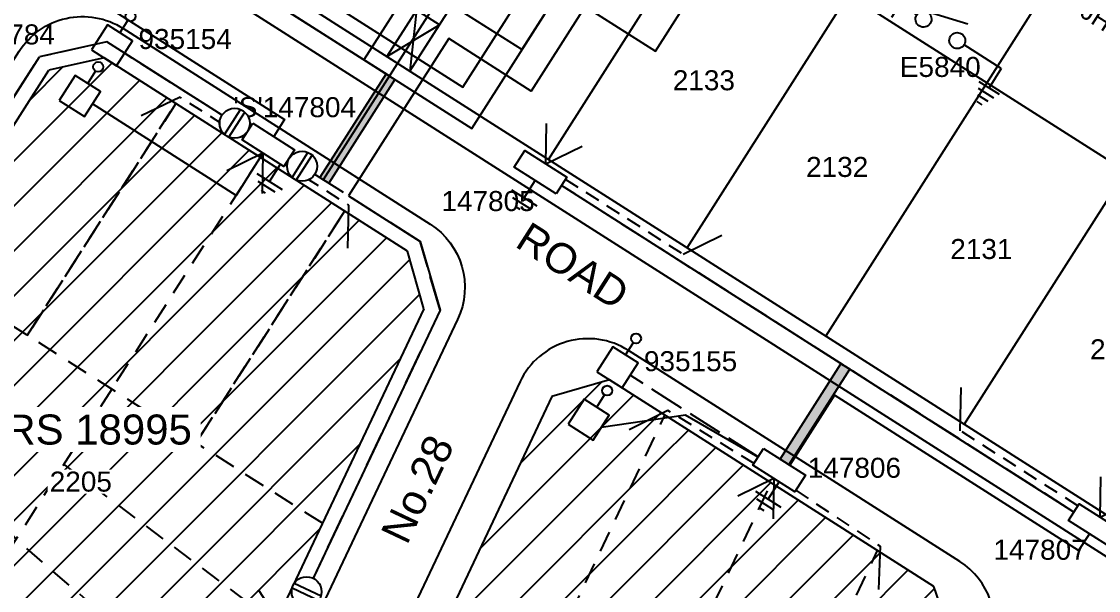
# Model space of a CAD drawing. Header units: metres. Extents: x 305550 to 306428, y 6276370 to 6276957.
# Drawn here: x 305897.3 to 306005, y 6276709.2 to 6276766.1 of the extents above; entities that cross this region are included whole.
import ezdxf
from ezdxf.enums import TextEntityAlignment as Align

# ---------------------------------------------------------------- set-up
doc = ezdxf.new("R2010")
doc.units = ezdxf.units.M
doc.header["$LTSCALE"] = 0.7
doc.set_wipeout_variables(frame=1)
for name, pattern in [('A', [0]), ('Cable Exist OH', [1, 1, 0]), ('Dash', [5, 3, -2]), ('IE Trench LV', [6.5, 5, -1.5])]:
    doc.linetypes.add(name, pattern=pattern)
doc.layers.get('0').update_dxf_attribs({"color": 6})
for name, color, linetype in [('_User Miscellaneous1', 3, 'Continuous'), ('_User Miscellaneous11', 7, 'Continuous'), ('_User Miscellaneous4', 7, 'Continuous'), ('_User Miscellaneous7', 150, 'Continuous'), ('_User Miscellaneous8', 7, 'Continuous'), ('_User Miscellaneous9', 8, 'Continuous'), ('Cadastre Developer_SP_NEW', 4, 'Continuous'), ('Cadastre Roads_SP_NEW', 8, 'Continuous'), ('Duct_SP_NEW', 2, 'Continuous'), ('Equip_HV_NEW', 2, 'Continuous'), ('Equip_LV_NEW', 5, 'Continuous'), ('Mains_HV_NEW_U72', 2, 'Continuous'), ('Mains_LV_NEW_R6', 2, 'Continuous'), ('Mains_LV_NEW_T84', 2, 'Continuous'), ('Services_SP_NEW_UG', 2, 'Continuous'), ('Sub_SP_NEW', 2, 'Continuous'), ('SupportsUG_SP_LV_NEW', 2, 'Continuous'), ('SupportsUG_SP_LV_SL_NEW', 2, 'Continuous'), ('Trench_SP_NEW', 2, 'Continuous')]:
    doc.layers.add(name, color=color, linetype=linetype)
doc.layers.add('_User Miscellaneous5', color=7, linetype='Continuous', lineweight=35)
doc.layers.add('_User Notes', color=7, linetype='Continuous', plot=False)
doc.styles.add('ARIAL', font='arial.ttf', dxfattribs={"height": 2})
doc.styles.add('ARIAL 3.0', font='arial.ttf', dxfattribs={"height": 3})
doc.styles.add('POLE_LABEL', font='arial.ttf')
doc.styles.add('SL_LABEL', font='arial.ttf')
doc.styles.get("Standard").update_dxf_attribs({"font": 'arial.ttf'})
doc.styles.add('style1', font='iso3098b.shx')
doc.styles.add('SWG_LABEL', font='arial.ttf')
doc.styles.add('SWITCH_LABEL', font='arial.ttf', dxfattribs={"height": 2.5})
doc.linetypes.add('Cable New UG', pattern='A,8,-1,["x",style1,S=3.5,R=0,X=0.35,Y=-1],-3.5', length=12.5)
doc.linetypes.add('Cable Z', pattern='A,8,-1,["Z",Standard,S=2.5,R=0,X=0.35,Y=-1.25],-3.5', length=12.5)
doc.linetypes.add('IE Trench HV', pattern='A,8,-2,["/",style1,S=2.5,R=0,X=0.1,Y=-1],-4.5', length=14.5)

# ---------------------------------------------------------------- blocks, each defined once
blk = doc.blocks.new('*U267')
at = {"lineweight": -3}
blk.add_lwpolyline([(-2.47, 2.49), (2.48, 2.49), (2.48, 0.51), (-2.47, 0.51)], close=True, dxfattribs=at)
for tag, flags, p in [('STREET_CODE', 9, (1.5, 3.5)), ('OWNED_BY', 9, (1.5, 3.3)), ('OPERATED_BY', 9, (1.5, 3.1)), ('STATE', 9, (1.5, 2.7)), ('SUPPORT_TYPE', 9, (1.5, 2.5)), ('MAINTAINED_BY', 9, (1.5, 2.9)), ('USAGE', 9, (1.5, 2.3)), ('LEGEND', 9, (1.5, 2.1)), ('SUBURB', 9, (1.5, 1.7)), ('STREETNAME', 9, (1.5, 1.5)), ('PARENT', 9, (1.5, 1.9)), ('LOCATION', 9, (1.5, 1.3)), ('NOTES', 9, (1.5, 1.1)), ('Z', 1, (1.5, 0.9))]:
    blk.add_attdef(tag, text='', height=0.2, dxfattribs=dict(flags=flags)).set_placement(p, align=Align.MIDDLE_LEFT)
at = {"layer": '_User Miscellaneous4', "style": 'ARIAL', "flags": 8}
blk.add_attdef('ASSET_NUM', text='', height=2, dxfattribs=at).set_placement((2, 5.5), align=Align.MIDDLE_LEFT)
blk = doc.blocks.new('*U36')
at = {"layer": '_User Miscellaneous7', "lineweight": -3}
blk.add_lwpolyline([(0, -3.03), (0, -1.58)], dxfattribs=at)
blk.add_lwpolyline([(-1.49, -6), (1.49, -6), (1.49, -3.03), (-1.49, -3.03)], close=True, dxfattribs=at)
blk.add_circle((0, -1.08), 0.5, dxfattribs=at)
at = {"layer": '_User Miscellaneous8', "color": 2, "lineweight": -3}
blk.add_lwpolyline([(-1.49, 0), (1.49, 0), (1.49, 2.97), (-1.49, 2.97)], close=True, dxfattribs=at)
at = {"style": 'POLE_LABEL', "flags": 9}
blk.add_attdef('STRUCTURE_PLANT_NUMBER', text='', height=0.2, dxfattribs=at).set_placement((1.64, 1.73), align=Align.MIDDLE_LEFT)
for tag, flags, p in [('STREET_CODE', 9, (1.64, 1.49)), ('OWNED_BY', 9, (1.64, 1.09)), ('COLUMN_TYPE', 9, (1.64, 1.29)), ('OPERATED_BY', 9, (1.64, 0.89)), ('STATE', 9, (1.64, 0.49)), ('MAINTAINED_BY', 9, (1.64, 0.69)), ('USAGE', 9, (1.64, 0.29)), ('LEGEND', 9, (1.64, 0.09)), ('SUBURB', 9, (1.64, -0.31)), ('STREETNAME', 9, (1.64, -0.51)), ('PARENT', 9, (1.64, -0.11)), ('LOCATION', 9, (1.64, -0.71)), ('NOTES', 9, (1.64, -0.91)), ('LABEL_ALIGNMENT', 9, (1.64, -1.11)), ('Z', 1, (1.64, -1.31))]:
    blk.add_attdef(tag, text='', height=0.2, dxfattribs=dict(flags=flags)).set_placement(p, align=Align.MIDDLE_LEFT)
at = {"layer": '_User Miscellaneous5', "style": 'ARIAL', "flags": 8}
blk.add_attdef('ASSET_NUM', text='', height=2, dxfattribs=at).set_placement((2, 3.49), align=Align.MIDDLE_LEFT)
blk = doc.blocks.new('*U39')
at = {"layer": '_User Miscellaneous8', "color": 2}
blk.add_line((0, 0), (0, 1.45), dxfattribs=at)
blk.add_circle((0, 1.95), 0.5, dxfattribs=at)
for tag, p, flags in [('Z', (0, 0), 1), ('OPERATED_BY', (0, -9.61), 9)]:
    blk.add_attdef(tag, p, '', height=0.2, dxfattribs=dict(flags=flags))
at = {"style": 'SL_LABEL', "flags": 9}
blk.add_attdef('STREET_CODE', text='', height=0.2, dxfattribs=at).set_placement((0, -0.2), align=Align.MIDDLE_LEFT)
at = {"flags": 9}
for tag, p in [('CONSTRUCTED_VOLTAGE', (0, -0.4)), ('CONTROL_TYPE', (0, -0.6)), ('LANTERN_PURPOSE', (0, -0.8)), ('LANTERN_TYPE', (0, -1)), ('OPERATING_VOLTAGE', (0, -1.4)), ('ORIENTATION', (0, -1.6)), ('OWNED_BY', (0, -1.8)), ('STATE', (0, -2)), ('NO_PHASES', (0, -1.2)), ('USAGE', (0, -2.2)), ('CEXIST', (0, -2.4)), ('CNEW', (0, -2.6)), ('CNUMBER', (0, -2.8)), ('CREMOVE', (0, -3)), ('CREPLACE', (0, -3.2)), ('LKINGHEIGHT', (0, -3.4)), ('LBRACKET', (0, -3.6)), ('LBRACKETVOCAB', (0, -3.8)), ('LCATEGORY', (0, -4)), ('LCHARGE1', (0, -4.2)), ('LCHARGE1PERCENT', (0, -4.4)), ('LCHARGE2', (0, -4.6)), ('LCHARGE2PERCENT', (0, -4.8)), ('LCHARGE3', (0, -5)), ('LCHARGE3PERCENT', (0, -5.2)), ('LEXIST', (0, -5.4)), ('LLAMP', (0, -5.6)), ('LLAMPVOCAB', (0, -5.8)), ('LMAST', (0, -6)), ('LMASTVOCAB', (0, -6.2)), ('LNEW', (0, -6.4)), ('LANTNUMBER', (0, -6.6)), ('LOUTREACH', (0, -7)), ('LOUTREACHVOCAB', (0, -7.2)), ('LRATECODE', (0, -7.4)), ('LREMOVE', (0, -7.6)), ('SUBURB', (0, -8.6)), ('LREPLACE', (0, -7.8)), ('LTYPE', (0, -8)), ('LTYPEVOCAB', (0, -8.2)), ('LEGEND', (0, -8.4)), ('STREETNAME', (0, -8.8)), ('LOCATION', (0, -9)), ('NOTES', (0, -9.2)), ('MAINTAINED_BY', (0, -9.86))]:
    blk.add_attdef(tag, text='', height=0.2, dxfattribs=at).set_placement(p, align=Align.MIDDLE_LEFT)
at = {"layer": '_User Notes', "style": 'SL_LABEL', "flags": 8}
blk.add_attdef('ASSET_NUM', text='', height=2.5, dxfattribs=at).set_placement((2, 2), align=Align.MIDDLE_LEFT)
at = {"layer": '_User Notes', "flags": 8}
blk.add_attdef('LNUMBER', text='', height=2.5, dxfattribs=at).set_placement((1.2, -2.8), align=Align.MIDDLE_LEFT)
blk = doc.blocks.new('*U35')
at = {"lineweight": -3}
blk.add_lwpolyline([(-2.48, 2.49), (2.47, 2.49), (2.47, 0.51), (-2.48, 0.51)], close=True, dxfattribs=at)
for tag, flags, p in [('STREET_CODE', 9, (1.5, 3.5)), ('OWNED_BY', 9, (1.5, 3.3)), ('OPERATED_BY', 9, (1.5, 3.1)), ('STATE', 9, (1.5, 2.7)), ('SUPPORT_TYPE', 9, (1.5, 2.5)), ('MAINTAINED_BY', 9, (1.5, 2.9)), ('USAGE', 9, (1.5, 2.3)), ('LEGEND', 9, (1.5, 2.1)), ('SUBURB', 9, (1.5, 1.7)), ('STREETNAME', 9, (1.5, 1.5)), ('PARENT', 9, (1.5, 1.9)), ('LOCATION', 9, (1.5, 1.3)), ('NOTES', 9, (1.5, 1.1)), ('Z', 1, (1.5, 0.9))]:
    blk.add_attdef(tag, text='', height=0.2, dxfattribs=dict(flags=flags)).set_placement(p, align=Align.MIDDLE_LEFT)
at = {"layer": '_User Miscellaneous4', "style": 'ARIAL', "flags": 8}
blk.add_attdef('ASSET_NUM', text='', height=2, dxfattribs=at).set_placement((2, 5.5), align=Align.MIDDLE_LEFT)
blk = doc.blocks.new('A$C1B2C29DD')
at = {"layer": 'Services_SP_NEW_UG', "color": 2, "flags": 128}
for points in [[(0, 0), (-2.1, 3.44)], [(0, 0), (2.1, 3.44)]]:
    blk.add_lwpolyline(points, dxfattribs=at)
blk = doc.blocks.new('*U43')
at = {"layer": 'Services_SP_NEW_UG', "color": 2, "flags": 128}
blk.add_lwpolyline([(-10, -0.75), (-12.25, 2.93)], dxfattribs=at)
at = {"layer": 'Services_SP_NEW_UG', "color": 2, "linetype": 'Dash', "ltscale": 0.7, "flags": 128}
blk.add_lwpolyline([(-2.47, -0.75), (-10, -0.75)], dxfattribs=at)
blk = doc.blocks.new('*U49')
at = {"layer": 'Services_SP_NEW_UG', "color": 2, "flags": 128}
blk.add_lwpolyline([(10, -0.75), (12.25, 2.93)], dxfattribs=at)
at = {"layer": 'Services_SP_NEW_UG', "color": 2, "linetype": 'Dash', "ltscale": 0.7, "flags": 128}
blk.add_lwpolyline([(2.47, -0.75), (10, -0.75)], dxfattribs=at)
blk = doc.blocks.new('SUB_PADMOUNT_NEW')
for p, q in [((0, 1.375), (5.5, -1.375)), ((5.5, 1.375), (0, -1.375))]:
    blk.add_line(p, q)
blk.add_lwpolyline([(0, -1.375), (5.5, -1.375), (5.5, 1.375), (0, 1.375)], close=True)
for tag, flags, p in [('STREET_CODE', 9, (5.34, 0.545)), ('OPERATING_VOLTAGE', 9, (5.34, 0.145)), ('ORIENTATION', 9, (5.34, -0.055)), ('NO_PHASES', 9, (5.34, 0.345)), ('OWNED_BY', 9, (5.34, -0.255)), ('OPERATED_BY', 9, (5.34, -0.455)), ('SECONDARY_VOLTAGE', 9, (5.34, -1.055)), ('CONSTRUCTED_VOLTAGE', 9, (5.34, -0.855)), ('MAINTAINED_BY', 9, (5.34, -0.655)), ('STATE', 9, (5.34, -1.255)), ('SUBSTATION_TYPE', 9, (5.34, -1.655)), ('SUBURB', 9, (5.34, -2.255)), ('USAGE', 9, (5.34, -1.855)), ('PARENT', 9, (5.34, -1.455)), ('LEGEND', 9, (5.34, -2.055)), ('Z', 1, (5.34, -3.055)), ('STREETNAME', 9, (5.34, -2.455)), ('LOCATION', 9, (5.34, -2.655)), ('NOTES', 9, (5.34, -2.855))]:
    blk.add_attdef(tag, text='', height=0.2, dxfattribs=dict(flags=flags)).set_placement(p, align=Align.MIDDLE_LEFT)
at = {"layer": '_User Notes', "flags": 8}
blk.add_attdef('ASSET_NUM', text='', height=3, dxfattribs=at).set_placement((5.84, 2.545), align=Align.MIDDLE_LEFT)
blk = doc.blocks.new('*U107')
at = {"layer": '_User Miscellaneous7', "lineweight": -3}
blk.add_lwpolyline([(0.38, -2.98), (0.38, -1.53)], dxfattribs=at)
blk.add_lwpolyline([(-1.11, -5.95), (1.86, -5.95), (1.86, -2.98), (-1.11, -2.98)], close=True, dxfattribs=at)
blk.add_circle((0.38, -1.03), 0.5, dxfattribs=at)
at = {"layer": '_User Miscellaneous8', "color": 2, "lineweight": -3}
blk.add_lwpolyline([(-1.49, 0), (1.49, 0), (1.49, 2.97), (-1.49, 2.97)], close=True, dxfattribs=at)
at = {"style": 'POLE_LABEL', "flags": 9}
blk.add_attdef('STRUCTURE_PLANT_NUMBER', text='', height=0.2, dxfattribs=at).set_placement((1.64, 1.73), align=Align.MIDDLE_LEFT)
for tag, flags, p in [('STREET_CODE', 9, (1.64, 1.49)), ('OWNED_BY', 9, (1.64, 1.09)), ('COLUMN_TYPE', 9, (1.64, 1.29)), ('OPERATED_BY', 9, (1.64, 0.89)), ('STATE', 9, (1.64, 0.49)), ('MAINTAINED_BY', 9, (1.64, 0.69)), ('USAGE', 9, (1.64, 0.29)), ('LEGEND', 9, (1.64, 0.09)), ('SUBURB', 9, (1.64, -0.31)), ('STREETNAME', 9, (1.64, -0.51)), ('PARENT', 9, (1.64, -0.11)), ('LOCATION', 9, (1.64, -0.71)), ('NOTES', 9, (1.64, -0.91)), ('LABEL_ALIGNMENT', 9, (1.64, -1.11)), ('Z', 1, (1.64, -1.31))]:
    blk.add_attdef(tag, text='', height=0.2, dxfattribs=dict(flags=flags)).set_placement(p, align=Align.MIDDLE_LEFT)
at = {"layer": '_User Miscellaneous5', "style": 'ARIAL', "flags": 8}
blk.add_attdef('ASSET_NUM', text='', height=2, dxfattribs=at).set_placement((2, 3.49), align=Align.MIDDLE_LEFT)
blk = doc.blocks.new('*U51')
at = {"layer": 'Services_SP_NEW_UG', "color": 2, "flags": 128}
blk.add_lwpolyline([(-12.59, -0.75), (-14.84, 2.93)], dxfattribs=at)
at = {"layer": 'Services_SP_NEW_UG', "color": 2, "linetype": 'Dash', "ltscale": 0.7, "flags": 128}
blk.add_lwpolyline([(-2.47, -0.75), (-12.59, -0.75)], dxfattribs=at)
blk = doc.blocks.new('*U52')
at = {"layer": 'Services_SP_NEW_UG', "color": 2, "flags": 128}
blk.add_lwpolyline([(12.6, -0.75), (14.85, 2.93)], dxfattribs=at)
at = {"layer": 'Services_SP_NEW_UG', "color": 2, "linetype": 'Dash', "ltscale": 0.7, "flags": 128}
blk.add_lwpolyline([(2.47, -0.75), (12.6, -0.75)], dxfattribs=at)
blk = doc.blocks.new('*U53')
at = {"layer": 'Services_SP_NEW_UG', "color": 2, "flags": 128}
blk.add_lwpolyline([(16.42, -0.75), (18.67, 2.93)], dxfattribs=at)
at = {"layer": 'Services_SP_NEW_UG', "color": 2, "linetype": 'Dash', "ltscale": 0.7, "flags": 128}
blk.add_lwpolyline([(2.47, -0.75), (16.42, -0.75)], dxfattribs=at)
blk = doc.blocks.new('*U54')
at = {"layer": 'Services_SP_NEW_UG', "color": 2, "flags": 128}
blk.add_lwpolyline([(-16.42, -0.75), (-18.67, 2.93)], dxfattribs=at)
at = {"layer": 'Services_SP_NEW_UG', "color": 2, "linetype": 'Dash', "ltscale": 0.7, "flags": 128}
blk.add_lwpolyline([(-2.47, -0.75), (-16.42, -0.75)], dxfattribs=at)
blk = doc.blocks.new('LV_UG_LINKS_CLOSED_NEW')
for tag, flags, p in [('MAINTAINED_BY', 9, (1.5, -2.2)), ('TYPE', 9, (1.5, -2.6)), ('Z', 1, (1.5, -2.8)), ('NUMBER_OF_PHASES', 9, (1.5, -2.4))]:
    blk.add_attdef(tag, text='', height=0.2, dxfattribs=dict(flags=flags)).set_placement(p, align=Align.MIDDLE_LEFT)
blk.add_wipeout([(-1.06, 1.06), (-1.18, 0.92), (-1.29, 0.76), (-1.37, 0.59), (-1.43, 0.42), (-1.48, 0.23), (-1.49, 0.05), (-1.49, -0.14), (-1.46, -0.33), (-1.41, -0.51), (-1.33, -0.68), (-1.24, -0.84), (-1.12, -0.99), (-0.99, -1.12), (-0.84, -1.24), (-0.68, -1.33), (-0.51, -1.41), (-0.33, -1.46), (-0.14, -1.49), (0.05, -1.49), (0.23, -1.48), (0.42, -1.43), (0.59, -1.37), (0.76, -1.29), (0.92, -1.18), (1.06, -1.06), (1.18, -0.92), (1.29, -0.76), (1.37, -0.59), (1.43, -0.42), (1.48, -0.23), (1.49, -0.05), (1.49, 0.14), (1.46, 0.33), (1.41, 0.51), (1.33, 0.68), (1.24, 0.84), (1.12, 0.99), (0.99, 1.12), (0.84, 1.24), (0.68, 1.33), (0.51, 1.41), (0.33, 1.46), (0.14, 1.49), (-0.05, 1.49), (-0.23, 1.48), (-0.42, 1.43), (-0.59, 1.37), (-0.76, 1.29), (-0.92, 1.18)])
for p, q in [((-0.25, -1.48), (-0.25, 1.48)), ((0.25, -1.48), (0.25, 1.48))]:
    blk.add_line(p, q)
blk.add_circle((0, 0), 1.5)
at = {"flags": 9}
for tag, p in [('ACTUAL_STATUS', (1.5, 0)), ('CONSTRUCTED_VOLTAGE', (1.5, -0.2)), ('OPERATING_VOLTAGE', (1.5, -0.6)), ('ORIENTATION', (1.5, -0.8)), ('STATE', (1.5, -1)), ('NO_PHASES', (1.5, -0.4)), ('SWITCH_TYPE', (1.5, -1.2)), ('OWNED_BY', (1.5, -1.8)), ('OPERATED_BY', (1.5, -2)), ('USAGE', (1.5, -1.4)), ('NOTES', (1.5, -1.6))]:
    blk.add_attdef(tag, text='', height=0.2, dxfattribs=at).set_placement(p, align=Align.MIDDLE_LEFT)
blk = doc.blocks.new('Earth')
for p, q in [((0, -2.04), (0, 0)), ((-1.5, -2.04), (1.5, -2.04)), ((-1, -2.64), (1, -2.64)), ((-0.25, -3.24), (0.25, -3.24))]:
    blk.add_line(p, q)
blk = doc.blocks.new('*U153')
for p, q in [((-1.6, 0), (-1.6, 69.89)), ((-1.6, 69.89), (-0.8, 69.89)), ((0, 69.89), (-0.8, 69.89)), ((0, 0), (0, 69.89)), ((-1.6, 0), (-0.8, 0)), ((0, 0), (-0.8, 0))]:
    blk.add_line(p, q)
at = {"style": 'ARIAL'}
blk.add_attdef('SWG_TYPE', text='', height=1.8, rotation=90, dxfattribs=at).set_placement((-0.8, 70.64), align=Align.MIDDLE_LEFT)
blk.add_attdef('SUB_TYPE', text='', height=1.8, rotation=90, dxfattribs=at).set_placement((-0.8, -0.76), align=Align.MIDDLE_RIGHT)
blk = doc.blocks.new('SWG_SIE_ES_NEW')
for p, q in [((-6.1, 0.75), (-1.8, 1.97)), ((2.22, -2.29), (4.62, -2.29)), ((2.52, -2.89), (4.32, -2.89)), ((2.83, -3.49), (4.03, -3.49)), ((3.13, -4.09), (3.73, -4.09))]:
    blk.add_line(p, q)
at = {"const_width": 0.8, "flags": 128}
blk.add_lwpolyline([(-9.09, -0.02, 1), (-8.29, -0.02, 1)], format="xyb", close=True, dxfattribs=at)
for points in [[(-5.79, -0.82, -1), (-5.79, 0.78, -1)], [(-1.79, -0.81, -1), (-1.79, 0.79, -1)]]:
    blk.add_lwpolyline(points, format="xyb", close=True)
for points in [[(-6.59, -0.02), (-7.89, -0.02)], [(3.42, -0.01), (-0.99, -0.01)], [(3.42, -0.01), (3.42, -2.29)]]:
    blk.add_lwpolyline(points)
at = {"flags": 1}
blk.add_attdef('Z', (0, 0), '', height=0.2, dxfattribs=at)
at = {"style": 'SWITCH_LABEL', "flags": 9}
blk.add_attdef('STREET_CODE', text='', height=0.2, dxfattribs=at).set_placement((0, -0.2), align=Align.MIDDLE_LEFT)
at = {"flags": 9}
for tag, p in [('ORIENTATION', (0, -0.4)), ('SUBURB', (0, -1)), ('PARENT', (0, -0.6)), ('USAGE', (0, -0.8)), ('STREETNAME', (0, -1.2)), ('LOCATION', (0, -1.4)), ('NOTES', (0, -1.6))]:
    blk.add_attdef(tag, text='', height=0.2, dxfattribs=at).set_placement(p, align=Align.MIDDLE_LEFT)
at = {"style": 'ARIAL', "flags": 8}
blk.add_attdef('ASSET_NUM', text='', height=2, dxfattribs=at).set_placement((-1.81, -3.15), align=Align.MIDDLE_CENTER)
blk = doc.blocks.new('SWG_SIE_SU_NEW')
blk.add_line((5.81, 0.79), (1.59, 1.94))
at = {"linetype": 'A', "lineweight": 0}
for p, q in [((7.98, 0.35), (7.98, -0.37)), ((8.18, -0.58), (8.18, 0.56)), ((8.38, 0.66), (8.38, -0.68)), ((8.58, -0.71), (8.58, 0.69)), ((8.78, 0.66), (8.78, -0.68)), ((8.98, -0.59), (8.98, 0.56)), ((9.18, 0.35), (9.18, -0.38))]:
    blk.add_line(p, q, dxfattribs=at)
at = {"linetype": 'Dash', "ltscale": 0.5}
blk.add_lwpolyline([(3.7, 1.36), (3.7, 4.73), (7.22, 4.73)], dxfattribs=at)
for points in [[(1, 0), (0, 0)], [(6.6, -0.01), (10.1, -0.01)]]:
    blk.add_lwpolyline(points)
for points in [[(1.8, -0.8, 1), (1.8, 0.8, 1)], [(5.8, -0.81, 1), (5.8, 0.79, 1)]]:
    blk.add_lwpolyline(points, format="xyb", close=True)
at = {"linetype": 'A', "lineweight": 0}
blk.add_circle((8.58, -0.01), 0.7, dxfattribs=at)
at = {"style": 'SWG_LABEL', "flags": 8}
blk.add_attdef('ASSET_NUM', text='', height=2, rotation=179.9544, dxfattribs=at).set_placement((-2.4, 0.01), align=Align.MIDDLE_LEFT)
at = {"flags": 1}
blk.add_attdef('Z', (0, 0), '', height=0.2, dxfattribs=at)
at = {"style": 'SWITCH_LABEL', "flags": 9}
blk.add_attdef('STREET_CODE', text='', height=0.2, dxfattribs=at).set_placement((0, 0), align=Align.MIDDLE_LEFT)
at = {"flags": 9}
for tag, p in [('ORIENTATION', (0, -0.2)), ('SUBURB', (0, -0.8)), ('STREETNAME', (0, -1)), ('PARENT', (0, -0.4)), ('USAGE', (0, -0.6)), ('OPERATED_BY', (-0.01, -1.84)), ('OWNED_BY', (0, -1.62)), ('MAINTAINED_BY', (-0.01, -2.05)), ('LOCATION', (0, -1.2)), ('NOTES', (0, -1.4))]:
    blk.add_attdef(tag, text='', height=0.2, dxfattribs=at).set_placement(p, align=Align.MIDDLE_LEFT)

msp = doc.modelspace()

# ---------------------------------------------------------------- hatches: boundary and pattern name
at = {"layer": '_User Miscellaneous11'}
h = msp.add_hatch(dxfattribs=at)
h.set_pattern_fill('ANSI31', color=3)
edge = h.paths.add_edge_path()
edge.add_arc((305829.14, 6276771.42), 65.3, 315.8925, 327.5001)
edge.add_line((305884.21, 6276736.33), (305900.06, 6276761.21))
edge.add_line((305900.06, 6276761.21), (305905.59, 6276762.44))
edge.add_line((305905.59, 6276762.44), (305935.9, 6276743.13))
edge.add_line((305935.9, 6276743.13), (305937.56, 6276737.36))
edge.add_line((305937.56, 6276737.36), (305903.54, 6276665.5))
edge.add_line((305903.54, 6276665.5), (305893.76, 6276665.22))
edge.add_line((305893.76, 6276665.22), (305881.43, 6276703.43))
edge.add_line((305881.43, 6276703.43), (305875.22, 6276722.65))
edge.add_line((305875.22, 6276722.65), (305876.03, 6276725.97))
h.paths.add_polyline_path([(305891.86, 6276722.14), (305915.03, 6276722.14), (305915.03, 6276728.32), (305891.86, 6276728.32)], flags=24)
h.paths.add_polyline_path([(305899.58, 6276718.02), (305906.79, 6276718.02), (305906.79, 6276722.14), (305899.58, 6276722.14)], flags=24)
h = msp.add_hatch(color=256, dxfattribs=at)
h.dxf.hatch_style = 1
h.paths.add_polyline_path([(305934.64, 6276760.29), (305933.77, 6276760.85), (305927.16, 6276750.47), (305928.04, 6276749.91)])
h = msp.add_hatch(color=256, dxfattribs=at)
h.dxf.hatch_style = 1
h.paths.add_polyline_path([(305973.15, 6276722.35), (305974.03, 6276721.79), (305980.11, 6276731.32), (305979.23, 6276731.88)])
h = msp.add_hatch(dxfattribs=at)
h.set_pattern_fill('ANSI31', color=3)
h.paths.add_polyline_path([(305962.9, 6276725.92), (305956.1, 6276730.26), (305950.34, 6276728.59), (305939.27, 6276705.21), (305950.53, 6276699.86)])
h = msp.add_hatch(dxfattribs=at)
h.set_pattern_fill('ANSI31', color=3)
h.paths.add_polyline_path([(305972.77, 6276719.64), (305962.9, 6276725.92), (305950.53, 6276699.86), (305961.02, 6276694.89)])
h = msp.add_hatch(dxfattribs=at)
h.set_pattern_fill('ANSI31', color=3)
h.paths.add_polyline_path([(305981.69, 6276713.95), (305972.77, 6276719.64), (305961.02, 6276694.89), (305970.51, 6276690.38)])
h = msp.add_hatch(dxfattribs=at)
h.set_pattern_fill('ANSI31', color=3)
h.paths.add_polyline_path([(305990.57, 6276703.68), (305988.5, 6276709.62), (305981.69, 6276713.95), (305970.51, 6276690.38), (305983.83, 6276684.06), (305984.31, 6276685.46)])

# ---------------------------------------------------------------- linework, layer by layer
at = {"layer": '_User Miscellaneous9', "linetype": 'Dash'}
for p, q in [((305921.2, 6276752.49), (305906.35, 6276729.34)), ((305906.35, 6276729.34), (305892.01, 6276706.82))]:
    msp.add_line(p, q, dxfattribs=at)
at = {"layer": '_User Miscellaneous9', "linetype": 'Dash', "flags": 128}
for points in [[(305897.92, 6276734.71), (305912.76, 6276757.86)], [(305914.79, 6276723.97), (305929.63, 6276747.12)], [(305927.41, 6276715.93), (305887.44, 6276741.39)], [(305918, 6276696.04), (305896.79, 6276714.33), (305881.6, 6276732.54)], [(305949.18, 6276700.51), (305961.63, 6276726.73)], [(305922.7, 6276705.99), (305901.57, 6276721.83)], [(305960.47, 6276695.15), (305972.25, 6276719.97)], [(305971.76, 6276689.79), (305982.88, 6276713.2)]]:
    msp.add_lwpolyline(points, dxfattribs=at)
at = {"layer": 'Cadastre Developer_SP_NEW'}
for p, q in [((305905.59, 6276762.44), (305900.06, 6276761.21)), ((305935.9, 6276743.13), (305905.59, 6276762.44)), ((305884.21, 6276736.33), (305900.06, 6276761.21)), ((305937.56, 6276737.36), (305935.9, 6276743.13)), ((305937.56, 6276737.36), (305898.97, 6276655.85)), ((305956.1, 6276730.26), (305950.34, 6276728.59)), ((305988.5, 6276709.62), (305956.1, 6276730.26)), ((305950.34, 6276728.59), (305912.8, 6276649.3)), ((305990.57, 6276703.68), (305988.5, 6276709.62))]:
    msp.add_line(p, q, dxfattribs=at)
at = {"layer": 'Cadastre Developer_SP_NEW', "linetype": 'Dash'}
for p, q in [((305912.76, 6276757.86), (305897.92, 6276734.71)), ((305921.2, 6276752.49), (305906.35, 6276729.34)), ((305929.63, 6276747.12), (305914.79, 6276723.97))]:
    msp.add_line(p, q, dxfattribs=at)
at = {"layer": 'Cadastre Roads_SP_NEW'}
for p, q in [((305991.09, 6276712.11), (305957.98, 6276733.21)), ((305947.17, 6276730.09), (305909.63, 6276650.8))]:
    msp.add_line(p, q, dxfattribs=at)
at = {"layer": 'Cadastre Roads_SP_NEW', "flags": 128}
msp.add_lwpolyline([(305847.96, 6276712.56, 0.175277), (305881.26, 6276738.21), (305897.11, 6276763.09, -0.414214), (305907.47, 6276765.39), (305938.17, 6276745.83, -0.378035), (305940.92, 6276736.29), (305902.13, 6276654.35, -0.086646), (305889.53, 6276636.51), (305879.78, 6276626.81, -0.449872), (305868.58, 6276627.51, -0.088537), (305851.59, 6276659.67), (305838.19, 6276701.56, -0.414214), (305843.05, 6276710.99)], format="xyb", close=True, dxfattribs=at)
at = {"layer": 'Cadastre Roads_SP_NEW'}
for centre, start, end in [((305953.95, 6276726.88), 57.5001, 154.6667), ((305987.07, 6276705.79), 341.0352, 57.5001)]:
    msp.add_arc(centre, 7.5, start, end, dxfattribs=at)
at = {"layer": 'Duct_SP_NEW'}
for p, q in [((305933.77, 6276760.85), (305927.16, 6276750.47)), ((305933.77, 6276760.85), (305934.21, 6276760.57)), ((305934.64, 6276760.29), (305934.21, 6276760.57)), ((305934.64, 6276760.29), (305928.04, 6276749.91)), ((305927.16, 6276750.47), (305927.6, 6276750.19)), ((305928.04, 6276749.91), (305927.6, 6276750.19)), ((305973.15, 6276722.35), (305979.23, 6276731.88)), ((305979.23, 6276731.88), (305979.67, 6276731.6)), ((305980.11, 6276731.32), (305979.67, 6276731.6)), ((305974.03, 6276721.79), (305980.11, 6276731.32)), ((305973.15, 6276722.35), (305973.59, 6276722.07)), ((305974.03, 6276721.79), (305973.59, 6276722.07))]:
    msp.add_line(p, q, dxfattribs=at)
at = {"layer": 'Mains_LV_NEW_R6', "linetype": 'Cable Z', "flags": 128}
msp.add_lwpolyline([(305970.96, 6276722.54), (305963.68, 6276726.74), (305955.27, 6276725.49)], dxfattribs=at)
at = {"layer": 'Mains_LV_NEW_T84', "linetype": 'Cable New UG'}
for p in [(305905.87, 6276764.04), (305881.84, 6276735.41)]:
    msp.add_line(p, (305899.13, 6276762.54), dxfattribs=at)
at = {"layer": 'Mains_LV_NEW_T84', "linetype": 'Cable New UG', "flags": 128}
for points in [[(305938.51, 6276785.21), (305939.57, 6276786.86), (305936.79, 6276788.62), (305928.35, 6276775.36), (305936.58, 6276770.12), (305931.56, 6276762.25), (305909.2, 6276776.49)], [(305948.6, 6276778.78), (305951.26, 6276782.96), (305959.93, 6276777.44), (305948.26, 6276759.12), (305940.03, 6276764.36), (305930.02, 6276748.65)], [(306004.06, 6276714.89), (306002.98, 6276713.2), (305978.57, 6276728.74), (305974.11, 6276721.74)]]:
    msp.add_lwpolyline(points, dxfattribs=at)
at = {"layer": 'Trench_SP_NEW', "linetype": 'IE Trench HV'}
msp.add_line((305933.98, 6276760.71), (305912.48, 6276774.41), dxfattribs=at)
at = {"layer": 'Trench_SP_NEW', "linetype": 'IE Trench LV'}
for p, q in [((305904.67, 6276763.77), (305899.13, 6276762.54)), ((305919.92, 6276755.09), (305907.64, 6276762.9)), ((305886.97, 6276743.46), (305899.13, 6276762.54)), ((305937.18, 6276744.09), (305924.09, 6276752.43)), ((305939.16, 6276737.23), (305937.18, 6276744.09)), ((305939.16, 6276737.23), (305925.19, 6276707.73))]:
    msp.add_line(p, q, dxfattribs=at)
at = {"layer": 'Trench_SP_NEW', "linetype": 'IE Trench LV', "flags": 128}
msp.add_lwpolyline([(305970.97, 6276722.56), (305958.16, 6276730.72)], dxfattribs=at)

# ---------------------------------------------------------------- block references
at = {"layer": 'Equip_HV_NEW'}
ref = msp.add_blockref('SWG_SIE_SU_NEW', (305989.7, 6276774.99), dxfattribs=dict(at, rotation=237.5001222611295))
ref.add_attrib('ASSET_NUM', 'E5836', dxfattribs={"layer": '0', "height": 2, "rotation": 57.4545, "style": 'SWG_LABEL'}).set_placement((305991, 6276777.01), align=Align.MIDDLE_LEFT)
ref = msp.add_blockref('SWG_SIE_ES_NEW', (305992.37, 6276763.21), dxfattribs=dict(at, rotation=327.5001222611295))
ref.add_attrib('ASSET_NUM', 'E5840', dxfattribs={"layer": '0', "height": 2, "style": 'ARIAL'}).set_placement((305989.15, 6276761.53), align=Align.MIDDLE_CENTER)
at = {"layer": 'Equip_LV_NEW', "linetype": 'Cable Exist OH', "lineweight": 0}
for p, rotation in [((305948.67, 6276750.18), 327.5001222717926), ((305973.04, 6276720.07), 327.5001222661102)]:
    msp.add_blockref('Earth', p, dxfattribs=dict(at, rotation=rotation))
at = {"layer": 'Services_SP_NEW_UG'}
for name, p, rotation in [('*U49', (305921.2, 6276752.49), 147.330761725452), ('*U53', (305950, 6276752.28), 327.5001222575916), ('*U43', (305921.2, 6276752.49), 147.3307617250592), ('*U54', (306005.4, 6276716.99), 327.5001222558973), ('*U52', (305972.25, 6276719.97), 148.3780917569818), ('*U51', (305972.25, 6276719.97), 146.4284437007053)]:
    msp.add_blockref(name, p, dxfattribs=dict(at, rotation=rotation))
at = {"layer": 'Sub_SP_NEW'}
ref = msp.add_blockref('SUB_PADMOUNT_NEW', (305935, 6276761.84), dxfattribs=dict(at, rotation=57.500122256647))
ref.add_attrib('ASSET_NUM_001', '1', (305937.01, 6276766.94), dxfattribs={"layer": '_User Notes', "height": 3, "rotation": 57.5001})
at = {"layer": 'SupportsUG_SP_LV_NEW'}
ref = msp.add_blockref('*U267', (305885.56, 6276766.93), dxfattribs=dict(at, rotation=237.5001222646055))
ref.add_attrib('ASSET_NUM_001', "'S'147784", (305888.43, 6276763.78), dxfattribs={"layer": '_User Miscellaneous4', "height": 2, "style": 'ARIAL'})
ref = msp.add_blockref('*U35', (305921.2, 6276752.49), dxfattribs=dict(at, rotation=327.5001222625989))
ref.add_attrib('ASSET_NUM_001', "'S'147804", (305918.52, 6276756.51), dxfattribs={"layer": '_User Miscellaneous4', "height": 2, "style": 'ARIAL'})
for p, rotation in [((305949.73, 6276751.85), 327.5001222651928), ((305921.47, 6276752.92), 147.5001222625989), ((305972.53, 6276720.4), 147.5001222653898), ((306005.12, 6276716.56), 327.500122263303), ((305923.22, 6276705.92), 64.66668228405966)]:
    msp.add_blockref('A$C1B2C29DD', p, dxfattribs=dict(at, rotation=rotation))
ref = msp.add_blockref('*U35', (305950, 6276752.28), dxfattribs=dict(at, rotation=147.5001222651928))
ref.add_attrib('ASSET_NUM_001', '147805', (305939.3, 6276747.13), dxfattribs={"layer": '_User Miscellaneous4', "height": 2, "style": 'ARIAL'})
ref = msp.add_blockref('*U35', (305972.25, 6276719.97), dxfattribs=dict(at, rotation=327.5001222653898))
ref.add_attrib('ASSET_NUM_001', '147806', (305975.91, 6276720.48), dxfattribs={"layer": '_User Miscellaneous4', "height": 2, "style": 'ARIAL'})
ref = msp.add_blockref('*U35', (306005.4, 6276716.99), dxfattribs=dict(at, rotation=147.500122263303))
ref.add_attrib('ASSET_NUM_001', '147807', (305994.46, 6276712.29), dxfattribs={"layer": '_User Miscellaneous4', "height": 2, "style": 'ARIAL'})
at = {"layer": 'SupportsUG_SP_LV_SL_NEW', "ltscale": 0.5}
for p, rotation in [((305907.18, 6276764.94), 327.5001222659291), ((305957.7, 6276732.76), 327.5001222618658)]:
    msp.add_blockref('*U39', p, dxfattribs=dict(at, rotation=rotation))
ref = msp.add_blockref('*U36', (305905.59, 6276762.44), dxfattribs=dict(at, rotation=327.5001222659291))
ref.add_attrib('ASSET_NUM_001', '935154', (305909.03, 6276763.32), dxfattribs={"layer": '_User Miscellaneous5', "height": 2, "style": 'ARIAL'})
ref = msp.add_blockref('*U107', (305956.1, 6276730.26), dxfattribs=dict(at, rotation=327.5001222618658))
ref.add_attrib('ASSET_NUM_001', '935155', (305959.54, 6276731.13), dxfattribs={"layer": '_User Miscellaneous5', "height": 2, "style": 'ARIAL'})

# ---------------------------------------------------------------- texts
at = {"layer": 'Cadastre Developer_SP_NEW', "char_height": 2, "attachment_point": 7, "style": 'ARIAL', "bg_fill": 3, "box_fill_scale": 1.1, "bg_fill_color": 256, "bg_fill_transparency": 0}
for s, insert in [('2133', (305962.42, 6276759.17)), ('2132', (305975.74, 6276750.51)), ('2131', (305990.15, 6276742.31)), ('2130', (306004.12, 6276732.29))]:
    msp.add_mtext(s, dxfattribs=dict(at, insert=insert))
at = {"layer": 'Cadastre Roads_SP_NEW', "char_height": 3, "attachment_point": 1, "style": 'ARIAL 3.0'}
for s, insert, rotation in [('ROAD', (305948.14, 6276746.18), 327.5001), ('No.28', (305933.15, 6276714.95), 64.6667)]:
    msp.add_mtext_dynamic_manual_height_columns(s, width=15.7329, gutter_width=4, heights=[0], dxfattribs=dict(at, insert=insert, rotation=rotation))

# ---------------------------------------------------------------- next in the draw order: linework, layer by layer
at = {"layer": 'Cadastre Developer_SP_NEW'}
for p, q in [((305936.16, 6276761.1), (305968.39, 6276811.71)), ((306076.92, 6276707), (305926.55, 6276802.79)), ((305950, 6276752.28), (305982.24, 6276802.88)), ((305963.85, 6276743.46), (305996.09, 6276794.06)), ((305977.7, 6276734.64), (306009.94, 6276785.24)), ((305991.55, 6276725.81), (306023.79, 6276776.42)), ((306059.63, 6276682.44), (305913.81, 6276775.34))]:
    msp.add_line(p, q, dxfattribs=at)
at = {"layer": 'Cadastre Roads_SP_NEW', "flags": 128}
msp.add_lwpolyline([(306089.62, 6276738.63), (305947.92, 6276828.9, 0.414214), (305937.57, 6276826.6), (305909.63, 6276782.74, 0.414214), (305911.93, 6276772.39), (306057.45, 6276679.68, 0.43995), (306068.13, 6276682.54), (306092.24, 6276728.84, 0.388937)], format="xyb", close=True, dxfattribs=at)
at = {"layer": 'Mains_LV_NEW_T84', "linetype": 'Cable New UG'}
msp.add_line((306002.51, 6276717.06), (305951.29, 6276749.69), dxfattribs=at)
at = {"layer": 'Trench_SP_NEW', "linetype": 'IE Trench LV'}
msp.add_line((306002.51, 6276717.06), (305951.29, 6276749.69), dxfattribs=at)

# ---------------------------------------------------------------- next in the draw order: block references
at = {"layer": 'Equip_HV_NEW', "rotation": 237.5001222611295}
msp.add_blockref('*U153', (305940.77, 6276806.4), dxfattribs=at).add_auto_attribs({'SUB_TYPE': 'PS', 'SWG_TYPE': '8DJH RTRR-C'})

# ---------------------------------------------------------------- next in the draw order: texts
at = {"layer": 'Cadastre Developer_SP_NEW', "insert": (305900.16, 6276719.07), "char_height": 2, "attachment_point": 7, "style": 'ARIAL', "bg_fill": 3, "box_fill_scale": 1.1, "bg_fill_color": 256, "bg_fill_transparency": 0}
msp.add_mtext('2205', dxfattribs=at)

# ---------------------------------------------------------------- next in the draw order: block references
at = {"layer": 'Equip_LV_NEW', "linetype": 'Cable Exist OH', "lineweight": 0}
for p, rotation in [((305918.64, 6276755.9), 327.5001222551264), ((305925.38, 6276751.61), 327.5001222624299), ((305925.83, 6276709.09), 244.6666822979402)]:
    msp.add_blockref('LV_UG_LINKS_CLOSED_NEW', p, dxfattribs=dict(at, rotation=rotation))

# ---------------------------------------------------------------- next in the draw order: texts
at = {"layer": '_User Miscellaneous1', "color": 2, "insert": (305903.53, 6276725.28), "char_height": 3, "attachment_point": 5, "style": 'ARIAL 3.0', "bg_fill": 3, "box_fill_scale": 1.25, "bg_fill_color": 256, "bg_fill_transparency": 0}
msp.add_mtext_dynamic_manual_height_columns('URS 18995', width=21.9575, gutter_width=15, heights=[0], dxfattribs=at)

# ---------------------------------------------------------------- next in the draw order: linework, layer by layer
at = {"layer": 'Mains_HV_NEW_U72', "color": 2, "linetype": 'Cable New UG', "flags": 128}
for points in [[(306033.97, 6276749.09), (306041.57, 6276761.02), (306056.04, 6276751.81), (306058.69, 6276755.96), (305946.33, 6276827.54), (305939.59, 6276826.05), (305911.68, 6276782.24), (305912.66, 6276777.85), (305941.43, 6276759.52), (305948.62, 6276770.81), (305928.23, 6276783.8), (305936.63, 6276796.99)], [(305912.48, 6276774.41), (305942.35, 6276755.38), (305951.15, 6276769.19), (305960.69, 6276763.12), (305969.02, 6276776.19)]]:
    msp.add_lwpolyline(points, dxfattribs=at)
at = {"layer": 'Mains_LV_NEW_R6', "linetype": 'Cable Z', "flags": 128}
msp.add_lwpolyline([(305921.47, 6276752.92), (305918.78, 6276748.7), (305904.42, 6276757.84)], dxfattribs=at)
at = {"layer": 'Mains_LV_NEW_T84', "linetype": 'Cable New UG'}
msp.add_line((305917.38, 6276756.7), (305905.87, 6276764.04), dxfattribs=at)
at = {"layer": 'Mains_LV_NEW_T84', "linetype": 'Cable New UG', "flags": 128}
for points in [[(305909.67, 6276779.09), (305903.36, 6276769.19), (305923.62, 6276756.29), (305922.54, 6276754.59)], [(305951.97, 6276776.64), (305953.02, 6276778.29), (305955.79, 6276776.52), (305947.34, 6276763.26), (305939.11, 6276768.51), (305927.49, 6276750.26), (305926.64, 6276750.81)], [(305930.02, 6276748.65), (305937.18, 6276744.09), (305939.16, 6276737.23), (305926.47, 6276710.44)]]:
    msp.add_lwpolyline(points, dxfattribs=at)

# ---------------------------------------------------------------- next in the draw order: block references
at = {"layer": 'Equip_LV_NEW', "linetype": 'Cable Exist OH', "lineweight": 0, "rotation": 327.5001222646897}
msp.add_blockref('Earth', (305923.23, 6276751.8), dxfattribs=at)

doc.saveas('drawing.dxf')
